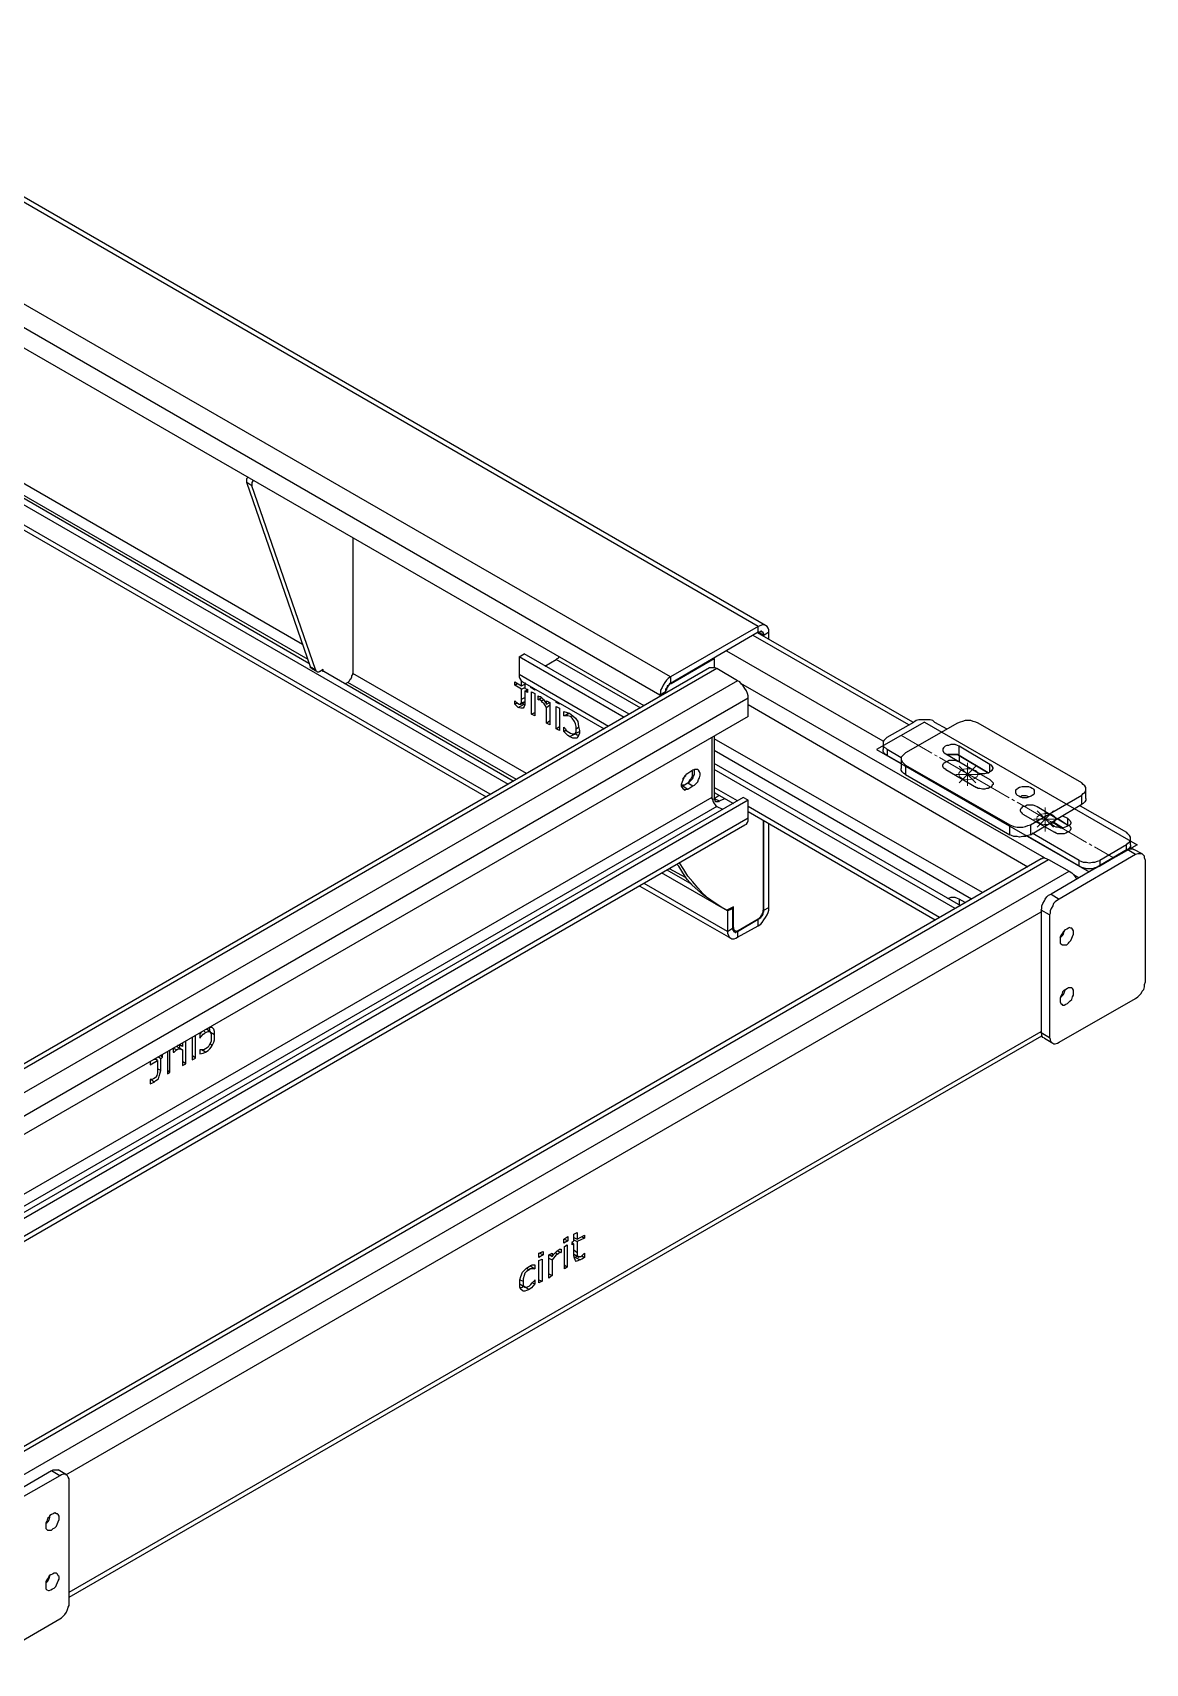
# Model space of a CAD drawing. Header units: millimetres. Extents: x -54 to 6594, y -112 to 3218.
# Drawn here: x 715 to 1190, y -111 to 584 of the extents above; entities that cross this region are included whole.
import ezdxf

# ---------------------------------------------------------------- set-up
doc = ezdxf.new("R2010")
doc.units = ezdxf.units.MM
for name, pattern in [('AI-Linetype-10', [19.05, 15.24, -1.27, 1.27, -1.27]), ('AI-Linetype-3', [19.05, 15.24, -1.27, 1.27, -1.27]), ('AI-Linetype-4', [19.05, 15.24, -1.27, 1.27, -1.27]), ('AI-Linetype-8', [19.05, 15.24, -1.27, 1.27, -1.27]), ('AI-Linetype-9', [19.05, 15.24, -1.27, 1.27, -1.27])]:
    doc.linetypes.add(name, pattern=pattern)

# ---------------------------------------------------------------- blocks, each defined once
blk = doc.blocks.new('LKarkas_iso')
at = {"lineweight": 25}
for points in [[(1024.82, 330.91), (587.02, 583.85)], [(1027.99, 331.26), (590.2, 584.2)], [(982.84, 301.62), (545.04, 554.57)], [(976.14, 297.04), (545.04, 545.75)], [(987.42, 309.39), (633.24, 513.64)], [(918.28, 263.52), (641.7, 422.98)], [(910.52, 259.29), (641.7, 414.51)], [(641.7, 412.4), (908.76, 258.23)], [(833.26, 315.03), (694.97, 395.11)], [(832.91, 316.79), (706.26, 389.82)], [(830.44, 323.14), (708.38, 393.7)], [(806.8, 392.29), (806.8, 392.64), (806.8, 392.99), (806.8, 393.7), (806.8, 394.05), (807.16, 394.41)], [(833.97, 313.62), (806.8, 392.29)], [(808.92, 390.88), (806.8, 392.29)], [(809.27, 393.35), (809.27, 392.99), (808.92, 392.29), (808.92, 391.94), (808.92, 391.23), (808.92, 390.88)], [(836.08, 312.56), (808.92, 390.88)], [(851.96, 368.65), (851.96, 310.8)], [(1024.82, 330.91), (987.42, 309.39)], [(1024.82, 328.44), (987.42, 306.56)], [(1089.02, 288.92), (1022.7, 327.02)], [(1090.79, 289.98), (1024.47, 328.08)], [(1029.41, 328.44), (1029.41, 329.49), (1029.05, 330.2), (1028.7, 330.91), (1027.99, 331.26), (1027.29, 331.61), (1026.58, 331.61), (1025.88, 331.26), (1024.82, 330.91)], [(1024.82, 328.44), (1024.82, 330.91)], [(1027.29, 327.02), (1027.29, 327.73), (1026.94, 328.08), (1026.94, 328.44), (1026.58, 328.44), (1026.23, 328.79), (1025.88, 328.79), (1025.52, 328.44), (1024.82, 328.44)], [(1027.29, 327.02), (1024.82, 328.44)], [(1029.41, 328.44), (1027.29, 327.02)], [(1027.29, 326.67), (1027.29, 327.02)], [(1029.41, 325.26), (1029.41, 328.44)], [(1078.09, 281.87), (1011.41, 320.32)], [(1004.01, 313.27), (553.51, 52.92)], [(834.32, 312.91), (834.32, 313.27), (833.97, 313.27), (833.97, 313.62)], [(833.97, 313.62), (836.08, 312.56)], [(922.87, 317.85), (924.98, 319.26)], [(922.87, 317.85), (922.87, 310.44)], [(967.67, 292.1), (922.87, 317.85)], [(969.79, 293.51), (924.98, 319.26)], [(933.8, 313.97), (938.74, 316.79)], [(938.74, 316.79), (939.09, 317.15), (939.8, 317.5), (939.8, 317.85)], [(974.72, 295.98), (938.74, 316.79)], [(987.78, 306.56), (1006.12, 317.15)], [(1007.18, 312.91), (1006.47, 313.27), (1005.77, 313.27), (1004.71, 313.27), (1004.01, 313.27)], [(1006.12, 317.15), (1006.12, 317.5)], [(1006.12, 317.15), (1006.12, 313.27)], [(1007.18, 312.91), (556.68, 52.56)], [(1016, 307.62), (565.5, 47.62)], [(834.32, 312.91), (836.44, 311.86)], [(836.08, 312.56), (836.08, 312.21), (836.44, 311.86), (836.79, 311.5), (837.14, 311.5), (837.49, 311.5), (837.85, 311.86), (838.2, 311.86)], [(839.26, 312.56), (838.2, 311.86)], [(920.4, 264.94), (838.55, 312.21)], [(839.26, 311.5), (839.26, 312.56)], [(849.84, 306.92), (848.43, 306.21)], [(849.84, 306.92), (850.19, 307.27), (850.55, 307.62), (850.9, 308.33), (851.25, 308.68), (851.61, 309.39), (851.61, 309.74), (851.96, 310.44), (851.96, 310.8)], [(921.81, 265.64), (849.84, 306.92)], [(926.04, 268.11), (851.96, 310.8)], [(921.1, 305.86), (921.1, 307.27)], [(921.1, 307.27), (923.92, 305.51)], [(921.1, 305.86), (922.16, 306.56)], [(960.97, 288.22), (922.87, 310.44)], [(922.87, 310.44), (922.87, 309.39), (923.22, 308.68), (923.57, 307.97), (924.28, 307.27)], [(923.92, 305.51), (923.92, 307.62)], [(923.92, 305.51), (925.34, 306.21)], [(924.28, 307.27), (959.2, 287.16)], [(924.98, 306.21), (925.34, 305.86)], [(925.34, 306.92), (925.34, 304.45)], [(987.42, 309.39), (986.37, 308.68), (985.66, 307.97), (984.96, 306.92), (984.25, 305.86), (983.9, 304.8), (983.19, 303.74), (983.19, 302.68), (982.84, 301.62)], [(987.78, 306.56), (987.07, 306.21), (986.72, 305.86), (986.37, 305.51), (986.01, 304.8), (985.66, 304.45), (985.66, 303.74), (985.31, 303.39), (985.31, 302.68)], [(987.42, 306.56), (987.07, 306.56), (986.72, 305.86), (986.01, 305.51), (986.01, 305.15), (985.66, 304.45), (985.31, 304.09), (985.31, 303.39), (985.31, 303.04)], [(987.42, 309.39), (987.42, 306.56)], [(987.42, 306.56), (987.78, 306.56)], [(1016, 307.62), (1007.18, 312.91)], [(1020.59, 300.21), (1020.59, 301.27), (1020.23, 302.33), (1019.88, 303.39), (1019.17, 304.45), (1018.47, 305.51), (1017.76, 306.21), (1017.06, 307.27), (1016, 307.62)], [(1146.88, 232.13), (1017.41, 306.56)], [(1020.59, 300.21), (569.74, 39.86)], [(923.92, 304.09), (921.1, 305.86)], [(921.1, 297.74), (921.1, 299.16)], [(921.1, 299.16), (921.1, 299.16)], [(921.1, 299.16), (921.81, 298.45), (922.16, 298.1)], [(923.57, 298.1), (923.92, 298.45), (923.92, 298.8), (923.92, 299.86)], [(923.92, 304.09), (925.34, 304.8)], [(923.92, 299.86), (923.92, 304.09)], [(923.92, 299.86), (925.34, 300.57)], [(925.34, 304.45), (926.39, 304.09)], [(925.34, 303.39), (926.39, 303.74)], [(926.39, 302.68), (925.34, 303.39)], [(925.34, 303.39), (925.34, 298.1)], [(926.04, 304.09), (926.04, 303.74)], [(926.39, 304.09), (926.39, 302.68)], [(927.81, 304.8), (927.81, 305.15)], [(927.81, 304.8), (928.51, 304.8)], [(929.57, 303.74), (927.81, 304.8)], [(928.16, 293.51), (928.16, 303.04)], [(928.16, 303.04), (929.57, 302.33)], [(929.57, 304.09), (929.57, 303.74)], [(929.57, 302.33), (929.57, 292.81)], [(930.98, 299.51), (930.98, 301.27)], [(930.98, 301.27), (931.33, 300.92), (932.04, 300.92)], [(930.98, 299.51), (932.39, 300.57)], [(930.98, 299.51), (932.39, 300.57)], [(930.98, 299.51), (930.98, 299.51)], [(932.39, 299.16), (931.69, 299.51), (930.98, 299.51)], [(932.04, 300.92), (932.74, 300.21), (933.45, 299.51), (934.51, 297.74)], [(932.39, 299.16), (933.1, 299.51)], [(934.51, 296.33), (933.45, 298.1), (932.74, 298.45), (932.39, 299.16)], [(934.51, 297.74), (934.51, 299.16)], [(934.51, 299.16), (935.92, 298.45)], [(938.74, 298.45), (938.74, 299.16)], [(985.31, 303.04), (982.84, 301.62)], [(982.84, 301.62), (982.84, 300.92)], [(985.31, 302.68), (985.31, 303.04)], [(985.31, 303.04), (985.31, 302.33)], [(985.31, 302.33), (985.31, 302.68)], [(1020.59, 292.45), (1020.59, 300.21)], [(1020.59, 292.45), (574.32, 34.92)], [(921.1, 297.74), (922.16, 298.45)], [(922.51, 296.33), (921.81, 297.04), (921.1, 297.74)], [(922.16, 298.1), (922.87, 297.74), (923.22, 297.74), (923.57, 297.74), (923.57, 298.1)], [(925.34, 298.1), (925.34, 297.39), (924.98, 296.69), (924.63, 295.98), (923.57, 295.98), (922.51, 296.33)], [(922.51, 296.33), (924.98, 297.74)], [(923.57, 298.1), (925.34, 298.8)], [(923.57, 297.74), (925.34, 298.8)], [(924.28, 298.1), (924.98, 297.74)], [(924.98, 297.74), (925.34, 297.39)], [(928.16, 293.51), (929.57, 294.22)], [(929.57, 292.81), (928.16, 293.51)], [(934.51, 297.74), (935.92, 298.45)], [(934.51, 296.33), (935.92, 297.39)], [(934.51, 289.63), (934.51, 296.33)], [(935.92, 298.45), (935.92, 288.92)], [(938.74, 298.45), (939.09, 298.8)], [(940.15, 297.74), (938.74, 298.45)], [(938.74, 287.16), (938.74, 296.69)], [(938.74, 296.69), (940.15, 295.98)], [(940.15, 298.1), (940.15, 297.74)], [(940.15, 295.98), (940.15, 286.46)], [(941.92, 292.81), (941.92, 294.57)], [(941.92, 294.57), (943.33, 294.22), (944.39, 293.86)], [(941.92, 292.81), (944.03, 293.86)], [(941.92, 292.81), (944.39, 293.86)], [(944.74, 292.45), (943.68, 292.81), (942.97, 292.81), (941.92, 292.81)], [(941.92, 292.81), (941.92, 292.81)], [(944.03, 293.86), (944.39, 293.86)], [(944.39, 293.86), (945.8, 292.81), (946.86, 291.75), (947.91, 290.34), (948.27, 288.22), (948.62, 286.46)], [(944.74, 292.45), (945.8, 292.81)], [(947.21, 287.16), (947.21, 288.22), (946.86, 289.28), (946.5, 290.34), (945.44, 291.75), (944.74, 292.45)], [(1139.82, 228.25), (1020.59, 297.39)], [(934.51, 289.63), (935.92, 290.69)], [(935.92, 288.92), (934.51, 289.63)], [(938.74, 287.16), (940.15, 288.22)], [(940.15, 286.46), (938.74, 287.16)], [(941.92, 286.1), (941.92, 287.87)], [(941.92, 287.87), (941.92, 287.87)], [(941.92, 287.87), (942.62, 287.16), (942.97, 286.46)], [(941.92, 286.1), (942.97, 286.81)], [(944.39, 283.99), (943.68, 284.34), (942.97, 285.04), (941.92, 286.1)], [(942.97, 286.46), (944.03, 285.75), (944.74, 285.4)], [(944.74, 285.4), (945.44, 285.04), (946.15, 285.04), (946.86, 285.4), (947.21, 286.1), (947.21, 287.16)], [(946.5, 285.04), (948.62, 286.1)], [(947.21, 287.16), (948.27, 287.87)], [(948.62, 286.46), (948.62, 285.4), (948.27, 284.34), (947.91, 283.99), (947.56, 283.28)], [(1095.73, 289.98), (1075.27, 278.34)], [(1079.85, 283.63), (1091.14, 289.98)], [(1109.84, 289.63), (1087.61, 276.93)], [(1099.96, 289.98), (1099.26, 290.69), (1098.2, 291.04), (1096.79, 291.04), (1095.73, 291.04), (1094.32, 291.04), (1093.26, 291.04), (1092.2, 290.69), (1091.14, 289.98)], [(1095.73, 289.98), (1186.39, 237.77)], [(1099.96, 289.98), (1105.25, 287.16)], [(1118.66, 289.63), (1117.6, 289.98), (1116.54, 290.34), (1115.48, 290.69), (1114.07, 290.69), (1113.01, 290.69), (1111.96, 290.34), (1110.9, 289.98), (1109.84, 289.63)], [(1162.76, 264.23), (1118.66, 289.63)], [(944.39, 283.99), (946.86, 285.04)], [(947.56, 283.28), (946.86, 283.28), (945.8, 283.28), (944.39, 283.99)], [(946.5, 285.04), (946.86, 285.04)], [(946.86, 285.04), (947.56, 284.69), (948.27, 284.34)], [(1005.06, 283.63), (1005.06, 257.88)], [(1006.12, 283.99), (1006.12, 257.53)], [(1120.42, 217.31), (1006.12, 282.93)], [(1075.27, 278.34), (1165.93, 226.13)], [(1079.85, 283.63), (1079.15, 282.93), (1078.44, 282.22), (1078.09, 281.52), (1078.09, 280.81), (1078.09, 280.11), (1078.44, 279.4), (1079.15, 279.05), (1079.85, 278.34)], [(1078.09, 280.81), (1078.09, 278.34)], [(1079.85, 275.87), (1079.15, 276.22), (1078.44, 276.93), (1078.09, 277.64), (1078.09, 278.34)], [(1079.85, 278.34), (1079.85, 275.87)], [(1085.85, 274.81), (1079.85, 278.34)], [(1110.54, 279.75), (1109.84, 280.11), (1108.78, 280.46), (1107.72, 280.46), (1107.02, 280.46), (1105.96, 280.11), (1105.25, 280.11), (1104.55, 279.75), (1103.84, 279.05), (1103.49, 278.69), (1103.49, 277.99), (1103.84, 277.28), (1104.19, 276.93), (1104.9, 276.58)], [(1110.54, 275.87), (1110.54, 279.75)], [(1123.6, 271.99), (1110.54, 279.75)], [(1115.84, 214.49), (1006.12, 277.99)], [(1111.25, 211.67), (1006.12, 272.34)], [(1085.85, 272.34), (1079.85, 275.87)], [(1087.61, 276.93), (1086.91, 276.22), (1086.2, 275.52), (1085.85, 275.17), (1085.85, 274.46), (1085.85, 273.76), (1086.2, 273.05), (1086.91, 272.34), (1087.61, 271.64)], [(1085.85, 274.46), (1085.85, 270.23)], [(1087.61, 271.64), (1087.61, 267.76)], [(1087.61, 271.64), (1132.06, 246.24)], [(1104.9, 269.87), (1104.19, 270.23), (1103.84, 270.58), (1103.49, 271.29), (1103.49, 271.64), (1103.84, 272.34), (1104.19, 272.7), (1104.9, 273.05), (1105.61, 273.4), (1106.31, 273.76), (1107.02, 273.76), (1108.07, 273.76), (1108.78, 273.76), (1109.84, 273.4), (1110.54, 273.05)], [(1104.9, 276.58), (1117.95, 268.82)], [(1105.61, 276.22), (1105.96, 276.22), (1107.02, 276.22), (1107.72, 276.22), (1108.78, 276.22), (1109.84, 276.22), (1110.54, 275.87)], [(1110.54, 275.87), (1109.84, 276.22), (1108.78, 276.22), (1107.72, 276.22), (1107.02, 276.22), (1105.96, 276.22), (1105.61, 276.22)], [(1110.54, 275.87), (1110.54, 273.05)], [(1110.54, 275.87), (1122.89, 268.46)], [(1122.89, 268.46), (1110.54, 275.87)], [(1110.54, 273.05), (1123.6, 265.64)], [(1117.95, 268.82), (1118.66, 268.46), (1119.72, 268.11), (1120.77, 268.11), (1121.48, 268.11), (1122.54, 268.46), (1123.24, 268.46), (1123.95, 269.17), (1124.66, 269.52), (1125.01, 270.23), (1125.01, 270.58), (1124.66, 271.29), (1124.3, 271.64), (1123.6, 271.99)], [(1123.6, 268.82), (1123.6, 271.99)], [(994.83, 268.11), (994.13, 267.76), (993.42, 267.05), (993.07, 266.35), (992.72, 265.29), (992.36, 264.58), (992.01, 263.52), (992.01, 262.82), (992.36, 262.11), (992.72, 261.76), (993.07, 261.41), (993.42, 261.06), (994.13, 261.41), (994.83, 261.41)], [(993.77, 267.41), (993.42, 266.7), (992.72, 265.99), (992.72, 265.64)], [(996.6, 269.17), (996.6, 268.46), (996.6, 267.76), (996.6, 267.05), (996.24, 265.99), (995.54, 265.29), (995.19, 264.58), (994.48, 263.88), (993.77, 263.52)], [(993.77, 267.41), (993.77, 267.05)], [(994.83, 264.23), (995.54, 264.58), (996.24, 265.29), (996.95, 265.99), (997.3, 267.05), (997.66, 267.76), (997.66, 268.82), (997.66, 269.52), (997.66, 269.87)], [(996.95, 269.52), (994.83, 268.11)], [(996.95, 262.82), (997.66, 263.17), (998.36, 263.88), (999.07, 264.58), (999.42, 265.64), (999.77, 266.35), (1000.12, 267.41), (1000.12, 268.11), (999.77, 268.82), (999.42, 269.52), (999.07, 269.87), (998.36, 269.87), (997.66, 269.87), (996.95, 269.52)], [(1108.78, 210.61), (1006.12, 269.87)], [(1087.61, 267.76), (1086.91, 268.11), (1086.2, 268.82), (1085.85, 269.52), (1085.85, 270.23)], [(1087.61, 267.76), (1132.06, 242.01)], [(1104.9, 269.87), (1117.95, 262.11)], [(1123.6, 265.64), (1124.3, 264.94), (1124.66, 264.58), (1125.01, 264.23), (1125.01, 263.52), (1124.66, 263.17), (1124.3, 262.47), (1123.6, 262.11), (1122.89, 261.76), (1122.19, 261.76), (1121.48, 261.41), (1120.42, 261.41), (1119.36, 261.76), (1118.66, 261.76), (1117.95, 262.11)], [(1005.06, 257.88), (596.55, 22.22)], [(1018.47, 257.88), (603.25, 18.34)], [(993.77, 263.52), (993.07, 263.17), (992.36, 263.17), (992.01, 263.17)], [(992.01, 262.47), (992.72, 262.82)], [(992.72, 262.82), (994.83, 264.23)], [(992.72, 262.82), (994.83, 261.41)], [(994.83, 264.23), (996.95, 262.82)], [(994.83, 261.41), (996.95, 262.82)], [(1005.06, 257.88), (1005.06, 257.53), (1005.42, 256.82), (1005.42, 256.47), (1005.77, 255.76), (1006.12, 255.41), (1006.47, 254.71), (1006.83, 254.35), (1007.18, 254)], [(1016, 256.47), (1006.12, 262.11)], [(1006.12, 260), (1014.24, 255.41)], [(1006.12, 257.53), (1008.24, 258.94)], [(1006.12, 257.53), (1008.24, 256.47)], [(1008.24, 256.47), (1007.89, 256.12), (1007.53, 256.12), (1007.18, 256.12), (1006.83, 256.12), (1006.47, 256.47), (1006.47, 256.82), (1006.12, 257.17), (1006.12, 257.53)], [(1008.24, 256.47), (1010.71, 257.53)], [(1020.59, 256.82), (1018.47, 257.88)], [(1135.59, 261.76), (1135.24, 261.41), (1134.53, 261.06), (1134.53, 260.35), (1134.53, 260), (1134.89, 259.29), (1135.24, 258.94), (1135.94, 258.59), (1136.65, 258.23), (1137.36, 257.88), (1138.41, 257.88), (1139.47, 257.88), (1140.18, 258.23), (1141.24, 258.59), (1141.59, 258.94), (1142.29, 259.29), (1142.65, 259.64), (1142.65, 260.35), (1142.65, 261.06), (1142.29, 261.41), (1141.59, 261.76), (1140.88, 262.11), (1140.18, 262.47), (1139.12, 262.47), (1138.06, 262.47), (1137.36, 262.47), (1136.3, 262.11), (1135.59, 261.76)], [(1140.53, 258.23), (1140.18, 258.23), (1139.12, 258.59), (1138.06, 258.59), (1137.36, 258.59), (1136.65, 258.23)], [(1140.88, 246.24), (1162.76, 258.94)], [(1162.76, 258.94), (1163.46, 259.64), (1164.17, 260), (1164.52, 260.7), (1164.52, 261.41), (1164.52, 262.11), (1164.17, 262.82), (1163.46, 263.52), (1162.76, 264.23)], [(1162.76, 255.06), (1162.76, 258.94)], [(1164.52, 257.53), (1164.52, 256.82), (1164.17, 256.12), (1163.46, 255.41), (1162.76, 255.06)], [(1164.52, 257.53), (1164.52, 261.41)], [(1007.18, 254), (601.13, 19.76)], [(1020.59, 256.82), (605.37, 16.93)], [(1007.18, 254), (1009.65, 252.94)], [(1020.59, 249.06), (1020.59, 256.82)], [(1102.08, 206.73), (1020.59, 254)], [(1020.59, 251.88), (1100.31, 205.67)], [(1137.71, 250.82), (1137.36, 251.18), (1137, 251.53), (1136.65, 252.24), (1136.65, 252.59), (1137, 253.29), (1137.36, 253.65), (1137.71, 254), (1138.77, 254.35), (1139.47, 254.71), (1140.18, 254.71), (1141.24, 254.71), (1141.94, 254.71), (1143, 254.35), (1143.71, 254)], [(1137.71, 250.82), (1151.11, 243.06)], [(1140.88, 242.01), (1162.76, 255.06)], [(1143.71, 254), (1156.76, 246.24)], [(1162.05, 254.35), (1181.81, 243.06)], [(1020.59, 249.06), (613.83, 14.11)], [(618.07, 14.46), (1019.17, 246.24)], [(1019.17, 246.24), (1019.17, 246.24), (1019.88, 246.59), (1020.23, 247.3), (1020.59, 248), (1020.59, 249.06)], [(1026.94, 248), (1026.94, 209.9)], [(1027.29, 209.9), (1027.29, 248)], [(1029.41, 210.96), (1029.41, 246.59)], [(1132.06, 242.01), (1132.06, 246.24)], [(1132.06, 246.24), (1132.77, 245.89), (1133.83, 245.53), (1135.24, 245.18), (1136.3, 245.18), (1137.71, 245.18), (1138.77, 245.53), (1139.82, 245.89), (1140.88, 246.24)], [(1140.88, 246.24), (1140.88, 242.01)], [(1151.11, 245.53), (1149, 246.94)], [(1150.41, 247.65), (1154.99, 244.83)], [(1156.76, 249.06), (1157.46, 248.36), (1157.82, 248), (1158.17, 247.3), (1158.17, 246.94), (1157.82, 246.24), (1157.11, 245.89), (1156.41, 245.53), (1155.7, 245.18), (1154.64, 244.83), (1153.94, 244.83), (1152.88, 245.18), (1151.82, 245.18), (1151.11, 245.53)], [(1156.76, 246.24), (1157.46, 245.89), (1157.82, 245.53), (1158.17, 244.83), (1158.17, 244.47), (1157.82, 243.77), (1157.46, 243.42), (1156.76, 243.06), (1156.05, 242.71), (1155.35, 242.36), (1154.64, 242.36), (1153.58, 242.36), (1152.52, 242.36), (1151.82, 242.71), (1151.11, 243.06)], [(1152.52, 249.06), (1156.76, 246.24)], [(1152.52, 249.06), (1156.76, 246.24)], [(1154.64, 250.12), (1156.76, 249.06)], [(1156.76, 249.06), (1156.76, 246.24)], [(1156.76, 246.24), (1156.76, 245.53)], [(1156.76, 246.24), (1157.46, 245.89)], [(1156.76, 246.24), (1157.46, 245.89)], [(1140.88, 242.01), (1139.82, 241.65), (1138.77, 241.3), (1137.71, 241.3), (1136.3, 240.95), (1135.24, 241.3), (1133.83, 241.3), (1132.77, 241.65), (1132.06, 242.01)], [(1161.7, 228.6), (1139.12, 241.65)], [(1161.7, 231.07), (1141.59, 242.71)], [(1186.39, 237.77), (1165.93, 226.13)], [(1181.81, 237.77), (1170.52, 231.07)], [(1181.81, 237.77), (1182.51, 238.48), (1183.22, 238.83), (1183.57, 239.54), (1183.57, 240.24), (1183.57, 240.95), (1183.22, 241.65), (1182.51, 242.36), (1181.81, 243.06)], [(1183.57, 237.77), (1183.57, 237.07), (1183.22, 236.36), (1182.51, 235.66), (1181.81, 235.3)], [(1181.81, 235.3), (1181.81, 237.77)], [(1184.27, 236.01), (1183.22, 236.71)], [(1183.57, 237.77), (1183.57, 240.24)], [(1145.47, 231.77), (694.97, -28.58)], [(697.79, -28.93), (1148.64, 231.42)], [(1011.41, 209.9), (1008.94, 211.31), (1006.12, 213.08), (1003.65, 214.84), (1001.18, 216.96), (999.07, 219.43), (996.95, 221.9), (994.83, 224.37), (993.07, 227.19), (991.31, 230.01)], [(1145.47, 231.77), (1146.17, 232.13), (1146.88, 232.13), (1147.94, 231.77), (1148.64, 231.42)], [(1148.64, 231.42), (1157.46, 226.48)], [(1182.16, 235.66), (1149.7, 216.61)], [(1185.69, 233.54), (1153.23, 214.49)], [(1161.7, 228.6), (1161.7, 231.07)], [(1161.7, 231.07), (1162.4, 230.72), (1163.46, 230.36), (1164.87, 230.36), (1165.93, 230.01), (1167.34, 230.36), (1168.4, 230.36), (1169.46, 230.72), (1170.52, 231.07)], [(1181.81, 235.3), (1170.52, 228.6)], [(1181.81, 235.3), (1170.52, 228.6)], [(1170.52, 231.07), (1170.52, 228.6)], [(1182.16, 235.66), (1183.22, 236.01), (1183.92, 236.01), (1184.63, 236.01), (1184.98, 235.66)], [(1185.69, 233.54), (1182.16, 235.66)], [(1188.51, 233.89), (1184.98, 235.66)], [(1189.92, 231.07), (1189.57, 232.13), (1189.57, 232.83), (1189.21, 233.19), (1188.51, 233.89), (1188.16, 233.89), (1187.45, 233.89), (1186.74, 233.89), (1185.69, 233.54)], [(1189.92, 179.21), (1189.92, 231.07)], [(706.61, -33.87), (1157.46, 226.48)], [(1011.77, 209.55), (983.54, 225.78)], [(996.6, 220.84), (986.01, 226.84)], [(994.13, 223.66), (987.07, 227.54)], [(1006.83, 212.37), (1006.47, 212.72), (1004.01, 214.49), (1001.54, 216.25), (999.07, 218.37), (996.6, 220.49), (994.48, 222.96), (992.72, 225.78), (990.95, 228.6), (990.25, 229.31)], [(1157.46, 226.48), (1158.52, 225.78), (1159.23, 225.07), (1159.93, 224.01), (1160.64, 222.96)], [(1161.7, 223.66), (1159.58, 224.72)], [(1170.52, 228.6), (1169.46, 228.25), (1168.4, 227.89), (1167.34, 227.54), (1165.93, 227.54), (1164.87, 227.54), (1163.46, 227.89), (1162.4, 228.25), (1161.7, 228.6)], [(974.37, 220.13), (1013.18, 197.91)], [(1011.77, 200.73), (976.14, 221.19)], [(1145.47, 209.9), (1145.82, 210.61), (1145.82, 211.67), (1146.17, 212.72), (1146.88, 213.78), (1147.23, 214.49), (1147.94, 215.55), (1148.64, 216.25), (1149.7, 216.61)], [(1149.7, 216.61), (1153.23, 214.49)], [(729.54, -31.04), (1145.47, 209.2)], [(1006.83, 212.37), (1008.94, 211.31)], [(1014.24, 211.31), (1011.41, 209.9)], [(1011.77, 209.55), (1013.88, 210.61)], [(1011.77, 209.55), (1011.77, 200.73)], [(1013.88, 210.61), (1013.53, 210.96)], [(1013.88, 210.61), (1013.88, 202.14)], [(1014.24, 202.49), (1014.24, 211.31)], [(1024.82, 203.2), (1025.88, 203.91), (1026.58, 204.61), (1027.29, 205.67), (1027.99, 206.73), (1028.7, 207.79), (1029.05, 208.84), (1029.41, 209.9), (1029.41, 210.96)], [(1024.82, 206.02), (1025.17, 206.37), (1025.52, 206.73), (1025.88, 207.08), (1026.23, 207.79), (1026.58, 208.14), (1026.94, 208.84), (1026.94, 209.2), (1026.94, 209.9)], [(1024.82, 206.02), (1025.52, 206.37), (1025.88, 206.73), (1026.23, 207.08), (1026.58, 207.43), (1026.94, 208.14), (1026.94, 208.84), (1027.29, 209.2), (1027.29, 209.9)], [(1027.29, 209.9), (1026.94, 209.9)], [(1027.29, 209.9), (1029.41, 210.96)], [(1110.54, 214.49), (1109.84, 214.84), (1108.78, 215.19), (1107.72, 215.19), (1107.02, 215.19), (1105.96, 214.84), (1105.61, 214.84)], [(1110.54, 214.49), (1110.54, 212.02)], [(1113.01, 213.08), (1110.54, 214.49)], [(1145.47, 209.9), (1145.47, 157.69)], [(1149, 207.79), (1145.47, 209.9)], [(1153.23, 214.49), (1152.52, 214.14), (1151.47, 213.43), (1150.76, 212.72), (1150.41, 211.67), (1149.7, 210.61), (1149.35, 209.55), (1149.35, 208.49), (1149, 207.79)], [(1011.77, 200.73), (1013.88, 202.14)], [(1013.88, 202.49), (1014.24, 202.49)], [(1013.88, 202.14), (1013.88, 201.79), (1014.24, 201.08), (1014.24, 200.73), (1014.59, 200.73), (1014.94, 200.38), (1015.29, 200.38), (1015.65, 200.73), (1016, 200.73)], [(1014.24, 202.49), (1014.24, 202.14), (1014.24, 201.44), (1014.59, 201.44), (1014.94, 201.08), (1015.29, 201.08), (1015.65, 200.73), (1016, 201.08), (1016.35, 201.08)], [(1016, 200.73), (1024.82, 206.02)], [(1016, 198.26), (1024.82, 203.2)], [(1024.82, 206.02), (1016.35, 201.08)], [(1024.82, 206.02), (1024.82, 206.02)], [(1024.82, 203.2), (1024.82, 206.02)], [(1149, 207.79), (1149, 155.57)], [(1159.23, 200.38), (1159.23, 201.08), (1158.87, 201.79), (1158.52, 202.14), (1158.17, 202.14), (1157.46, 202.49), (1157.11, 202.14), (1156.41, 201.79), (1155.7, 201.44), (1154.99, 200.73), (1154.64, 200.02), (1153.94, 198.97), (1153.58, 198.26), (1153.58, 197.56), (1153.58, 196.5), (1153.58, 195.79), (1153.94, 195.44), (1154.64, 195.09), (1154.99, 195.09), (1155.7, 195.09), (1156.41, 195.09), (1157.11, 195.79), (1157.46, 196.14), (1158.17, 196.85), (1158.52, 197.91), (1158.87, 198.61), (1159.23, 199.67), (1159.23, 200.38)], [(1011.77, 200.73), (1011.77, 200.02), (1012.12, 198.97), (1012.47, 198.26), (1013.18, 197.91), (1013.53, 197.56), (1014.59, 197.56), (1015.29, 197.91), (1016, 198.26)], [(1013.88, 201.44), (1014.94, 201.08)], [(1016, 200.73), (1016, 201.08)], [(1016, 200.73), (1016, 198.26)], [(1153.58, 197.91), (1153.94, 198.26), (1154.64, 198.97), (1154.99, 199.67), (1155.35, 200.73), (1155.7, 201.44)], [(1153.94, 198.26), (1153.58, 198.26)], [(1153.58, 171.45), (1153.58, 170.74), (1153.94, 170.04), (1154.29, 169.69), (1154.64, 169.33), (1155.35, 169.33), (1156.05, 169.69), (1156.76, 170.04), (1157.11, 170.39), (1157.82, 171.1), (1158.52, 171.8), (1158.87, 172.86), (1159.23, 173.57), (1159.23, 174.27), (1159.23, 175.33), (1159.23, 175.68), (1158.87, 176.39), (1158.52, 176.74), (1157.82, 176.74), (1157.11, 176.74), (1156.76, 176.39), (1156.05, 176.04), (1155.35, 175.68), (1154.64, 174.98), (1154.29, 173.92), (1153.94, 173.21), (1153.58, 172.16), (1153.58, 171.45)], [(1153.58, 172.51), (1153.58, 172.51), (1154.29, 173.21), (1154.99, 173.92), (1155.35, 174.62), (1155.7, 175.68), (1155.7, 176.04)], [(1185.69, 172.16), (1186.74, 172.86), (1187.45, 173.57), (1188.16, 174.27), (1188.51, 175.33), (1189.21, 176.04), (1189.57, 177.09), (1189.57, 178.15), (1189.92, 179.21)], [(1153.23, 153.46), (1185.69, 172.16)], [(1153.94, 172.51), (1153.58, 172.51)], [(730.96, -81.14), (1145.47, 158.04)], [(730.96, -83.26), (1145.82, 156.28)], [(779.29, 153.11), (779.29, 151.69)], [(780.7, 144.29), (780.7, 153.81)], [(783.52, 155.57), (783.52, 146.05)], [(784.93, 146.76), (784.93, 156.28)], [(786.69, 155.22), (788.11, 156.99), (788.81, 157.34), (789.16, 157.69)], [(787.4, 157.69), (786.69, 156.99)], [(786.69, 156.99), (786.69, 155.22)], [(786.69, 155.22), (786.69, 155.22)], [(786.69, 155.22), (786.69, 155.22)], [(789.16, 157.69), (788.46, 158.4)], [(789.16, 157.69), (790.22, 158.04), (790.93, 158.04), (791.28, 157.69), (791.63, 156.99), (791.63, 155.57)], [(791.63, 155.57), (791.63, 154.87), (791.63, 153.81), (790.93, 152.75), (790.22, 151.34), (789.16, 150.64)], [(790.93, 158.04), (789.52, 159.1)], [(790.93, 158.04), (790.93, 159.1), (790.57, 159.81)], [(793.04, 156.63), (793.04, 158.04), (792.69, 159.1), (791.99, 159.81), (790.93, 159.81)], [(793.04, 156.63), (791.28, 157.69)], [(791.99, 152.05), (792.69, 153.46), (793.04, 154.52), (793.04, 156.63)], [(1146.88, 155.22), (1146.88, 155.22), (1146.17, 155.57), (1145.82, 156.28), (1145.82, 156.99), (1145.47, 157.69)], [(1145.47, 157.69), (1149, 155.57)], [(1146.88, 155.22), (1150.41, 153.11)], [(1149, 155.57), (1149.35, 154.87), (1149.35, 154.16), (1149.7, 153.46), (1150.41, 153.11), (1150.76, 152.75), (1151.47, 152.75), (1152.52, 153.11), (1153.23, 153.46)], [(767.64, 146.05), (767.64, 146.4)], [(768.7, 145.7), (767.64, 146.4)], [(770.11, 146.4), (769.06, 147.11)], [(770.82, 147.11), (769.76, 147.81)], [(770.11, 146.4), (770.82, 147.11)], [(770.11, 141.46), (770.11, 146.4)], [(770.82, 147.11), (770.82, 148.17)], [(772.94, 149.22), (772.94, 140.05)], [(773.99, 140.76), (773.99, 150.28)], [(776.82, 150.28), (775.41, 150.99)], [(775.41, 150.99), (775.41, 149.22)], [(775.76, 150.99), (775.41, 150.99)], [(775.76, 149.22), (775.41, 149.22)], [(775.41, 149.22), (775.76, 149.22)], [(775.76, 149.22), (776.46, 149.93), (776.82, 150.28)], [(776.82, 151.69), (776.82, 151.69)], [(779.29, 150.28), (776.82, 151.69)], [(776.82, 150.28), (777.52, 150.64), (778.23, 150.64), (779.29, 150.28)], [(779.29, 151.69), (778.58, 152.05), (777.87, 152.05), (777.17, 152.05)], [(778.23, 150.99), (778.23, 152.05)], [(779.29, 150.28), (779.29, 143.58)], [(784.93, 146.76), (783.52, 147.81)], [(783.52, 146.05), (784.93, 146.76)], [(786.69, 150.28), (786.69, 150.28)], [(786.69, 150.28), (786.69, 148.52)], [(786.69, 150.28), (786.69, 150.28)], [(787.75, 150.28), (787.05, 150.28), (786.69, 150.28)], [(786.69, 148.52), (788.11, 148.87), (789.16, 149.22)], [(789.16, 149.22), (787.4, 150.28)], [(789.16, 150.64), (788.46, 150.28), (787.75, 150.28)], [(789.16, 149.22), (790.22, 149.93), (790.93, 150.64), (791.63, 151.34), (791.99, 152.05)], [(791.99, 152.05), (790.93, 152.75)], [(765.53, 143.93), (768.7, 145.7)], [(765.53, 145.34), (765.53, 143.93)], [(768.35, 139.35), (768, 138.64), (767.64, 138.29), (766.94, 137.94)], [(767.29, 136.52), (768, 137.23), (769.06, 137.94), (769.41, 138.99), (769.76, 140.41), (770.11, 141.46)], [(768.7, 141.46), (768.7, 140.41), (768.35, 139.35)], [(768.7, 145.7), (768.7, 141.46)], [(770.11, 141.46), (768.7, 142.17)], [(773.99, 140.76), (772.94, 141.46)], [(772.94, 140.05), (773.99, 140.76)], [(780.7, 144.29), (779.29, 145.34)], [(779.29, 143.58), (780.7, 144.29)], [(765.53, 137.58), (765.53, 135.82)], [(765.88, 137.58), (765.53, 137.58)], [(765.53, 135.82), (766.59, 136.17), (767.29, 136.52)], [(766.94, 137.94), (766.23, 137.58), (765.88, 137.58)], [(767.29, 136.52), (765.88, 137.58)], [(941.92, 69.5), (943.68, 70.56)], [(943.68, 70.56), (943.68, 68.79)], [(946.15, 71.61), (947.56, 72.32)], [(946.15, 68.79), (946.15, 71.61)], [(946.5, 70.2), (946.15, 69.85)], [(946.15, 70.2), (947.56, 69.5)], [(947.56, 72.32), (947.56, 69.5)], [(947.56, 69.5), (950.74, 71.26)], [(950.74, 69.85), (947.56, 68.44)], [(949.68, 70.56), (950.74, 69.85)], [(950.74, 71.26), (950.74, 69.85)], [(931.33, 63.5), (933.1, 64.21)], [(931.33, 61.74), (931.33, 63.5)], [(933.1, 62.79), (931.33, 61.74)], [(931.69, 63.5), (933.1, 62.79)], [(933.1, 64.21), (933.1, 62.79)], [(935.57, 62.79), (936.98, 63.5)], [(935.57, 52.92), (935.57, 62.79)], [(935.92, 62.79), (936.98, 62.09)], [(936.98, 62.09), (937.68, 63.15), (938.39, 63.85), (939.09, 64.56), (939.8, 64.91)], [(936.98, 63.5), (936.98, 62.09)], [(939.45, 63.15), (938.74, 62.79), (938.04, 62.09), (936.98, 60.68)], [(938.39, 63.85), (939.45, 63.15)], [(939.09, 64.56), (940.86, 63.85)], [(939.09, 64.56), (940.51, 63.85)], [(940.51, 63.85), (939.8, 63.5), (939.45, 63.15)], [(939.8, 64.91), (940.15, 65.26), (940.86, 65.26)], [(940.86, 63.85), (940.51, 63.85)], [(940.86, 65.26), (940.86, 63.85)], [(941.92, 67.73), (941.92, 69.5)], [(943.68, 68.79), (941.92, 67.73)], [(942.27, 69.5), (943.68, 68.79)], [(942.27, 66.32), (943.33, 67.03)], [(942.27, 56.8), (942.27, 66.32)], [(943.33, 67.03), (943.33, 57.5)], [(945.44, 68.09), (946.15, 68.79)], [(945.44, 68.44), (945.44, 68.09)], [(945.44, 68.09), (946.15, 67.38)], [(945.44, 68.09), (945.44, 68.09)], [(945.44, 67.03), (945.44, 68.09)], [(946.15, 67.38), (945.44, 67.03)], [(946.15, 69.14), (947.56, 68.44)], [(946.15, 62.44), (946.15, 67.38)], [(946.15, 64.91), (947.56, 63.85)], [(946.15, 63.15), (947.91, 62.09)], [(946.15, 63.15), (948.27, 62.09)], [(947.56, 68.44), (947.56, 63.85)], [(947.56, 63.85), (947.56, 62.79), (947.91, 62.09)], [(949.32, 62.09), (950.03, 62.79), (950.38, 63.15)], [(950.38, 63.15), (950.74, 63.5)], [(950.74, 63.5), (950.74, 61.74)], [(923.22, 50.8), (923.22, 52.21), (923.57, 53.62), (924.28, 55.39), (925.34, 56.44), (926.04, 57.15), (927.1, 57.86)], [(927.1, 56.44), (926.04, 55.74), (925.34, 55.03), (924.98, 53.97), (924.63, 52.56), (924.63, 51.51)], [(926.04, 57.15), (927.1, 56.44)], [(927.1, 57.86), (928.51, 58.56), (929.57, 58.56)], [(929.57, 56.8), (928.16, 56.8), (927.45, 56.8), (927.1, 56.44)], [(927.45, 58.21), (927.45, 58.21)], [(927.45, 58.21), (929.57, 56.8)], [(927.45, 58.21), (929.57, 56.8)], [(929.57, 58.56), (929.57, 56.8)], [(929.57, 56.8), (929.57, 56.8)], [(931.33, 60.32), (932.74, 61.03)], [(931.33, 50.8), (931.33, 60.32)], [(932.74, 61.03), (932.74, 51.51)], [(935.57, 61.38), (936.98, 60.68)], [(936.98, 60.68), (936.98, 53.97)], [(942.27, 58.56), (943.33, 57.5)], [(943.33, 57.5), (942.27, 56.8)], [(948.97, 60.68), (948.27, 60.32), (947.21, 59.97), (946.86, 60.32), (946.5, 61.38), (946.15, 62.44)], [(946.86, 61.74), (946.5, 61.74)], [(947.56, 62.44), (946.86, 61.74)], [(946.86, 61.74), (948.97, 60.68)], [(947.91, 62.09), (948.27, 61.74), (948.62, 62.09), (949.32, 62.09)], [(950.74, 61.74), (949.68, 61.03), (948.97, 60.68)], [(949.68, 62.44), (950.74, 61.74)], [(923.22, 52.21), (924.63, 51.51)], [(924.28, 47.62), (923.57, 47.98), (923.22, 49.04), (923.22, 50.8)], [(923.22, 50.45), (925.34, 49.04)], [(924.98, 49.39), (923.92, 48.68), (923.22, 48.68)], [(924.63, 51.51), (924.63, 50.45), (924.63, 49.74), (925.34, 49.04), (926.04, 49.04), (927.1, 49.39)], [(924.98, 49.39), (924.98, 49.39)], [(924.98, 49.39), (927.1, 47.98)], [(927.1, 49.39), (927.81, 50.09), (928.51, 50.8)], [(929.57, 50.45), (928.16, 48.68), (927.1, 47.98)], [(928.51, 50.8), (929.22, 51.51), (929.57, 51.86)], [(928.51, 50.8), (929.57, 50.45)], [(929.57, 51.86), (929.57, 52.21)], [(929.57, 52.21), (929.57, 50.45)], [(931.33, 52.21), (932.74, 51.51)], [(932.74, 51.51), (931.33, 50.8)], [(935.57, 54.68), (936.98, 53.97)], [(936.98, 53.97), (935.57, 52.92)], [(927.1, 47.98), (926.04, 47.62), (925.34, 47.27), (924.63, 47.27), (924.28, 47.62)], [(723.55, -29.28), (690.74, -48.33)], [(727.07, -31.4), (694.27, -50.09)], [(723.55, -29.28), (724.25, -28.93), (724.96, -28.93), (725.66, -28.93), (726.37, -28.93)], [(727.07, -31.4), (723.55, -29.28)], [(729.9, -31.04), (726.37, -28.93)], [(730.96, -33.51), (730.96, -32.81), (730.6, -32.1), (730.25, -31.4), (729.9, -31.04), (729.19, -30.69), (728.49, -30.69), (727.78, -31.04), (727.07, -31.4)], [(730.96, -85.73), (730.96, -33.51)], [(726.72, -49.39), (726.72, -48.68), (726.37, -47.98), (726.02, -47.62), (725.66, -47.62), (724.96, -47.27), (724.25, -47.62), (723.55, -47.98), (722.84, -48.33), (722.49, -49.04), (721.78, -49.74), (721.43, -50.8), (721.08, -51.51), (721.08, -52.21), (721.08, -53.27), (721.08, -53.98), (721.43, -54.33), (721.78, -54.68), (722.49, -54.68), (722.84, -54.68), (723.55, -54.68), (724.25, -53.98), (724.96, -53.62), (725.66, -52.92), (726.02, -51.86), (726.37, -51.15), (726.72, -50.09), (726.72, -49.39)], [(721.08, -51.86), (721.43, -51.51), (722.14, -50.8), (722.49, -50.09), (722.84, -49.04), (722.84, -48.33)], [(721.08, -51.51), (721.08, -51.51)], [(721.08, -78.32), (721.08, -79.02), (721.08, -79.73), (721.43, -80.08), (722.14, -80.43), (722.49, -80.43), (723.19, -80.08), (723.9, -79.73), (724.61, -79.37), (725.31, -78.67), (725.66, -77.96), (726.02, -76.91), (726.37, -76.2), (726.72, -75.49), (726.72, -74.44), (726.37, -74.08), (726.02, -73.38), (725.66, -73.03), (725.31, -73.03), (724.61, -73.03), (723.9, -73.38), (723.19, -73.73), (722.49, -74.08), (722.14, -74.79), (721.43, -75.85), (721.08, -76.55), (721.08, -77.61), (721.08, -78.32)], [(721.08, -77.26), (721.08, -77.26), (721.78, -76.55), (722.14, -75.85), (722.49, -75.14), (722.84, -74.08), (722.84, -73.73)], [(721.08, -77.26), (721.08, -77.26)], [(727.07, -92.43), (727.78, -92.08), (728.49, -91.37), (729.19, -90.66), (729.9, -89.61), (730.25, -88.55), (730.6, -87.49), (730.96, -86.78), (730.96, -85.73)], [(694.27, -111.48), (727.07, -92.43)]]:
    blk.add_lwpolyline(points, dxfattribs=at)
at = {"linetype": 'AI-Linetype-10', "lineweight": 18}
blk.add_lwpolyline([(1085.69, 284.43), (1176.29, 232.13)], dxfattribs=at)
at = {"linetype": 'AI-Linetype-8', "lineweight": 18}
blk.add_lwpolyline([(1107.79, 271.68), (1121.04, 264.02)], dxfattribs=at)
at = {"lineweight": 18}
for points in [[(1114.07, 262.82), (1114.07, 272.7)], [(1119.36, 267.76), (1109.13, 267.76)], [(1110.54, 264.23), (1117.6, 271.29)], [(1110.54, 271.29), (1117.6, 264.23)], [(1143.71, 245.18), (1150.76, 252.24)], [(1143.71, 252.24), (1150.76, 245.18)], [(1147.23, 243.42), (1147.23, 253.65)], [(1152.52, 248.71), (1142.29, 248.71)]]:
    blk.add_lwpolyline(points, dxfattribs=at)
at = {"linetype": 'AI-Linetype-3', "lineweight": 18}
blk.add_lwpolyline([(1116.32, 265.78), (1115.48, 265.59), (1114.58, 265.51), (1113.67, 265.54), (1112.8, 265.7), (1112.01, 265.96), (1111.34, 266.32), (1110.83, 266.75), (1110.5, 267.24), (1110.36, 267.76), (1110.42, 268.28), (1110.69, 268.78), (1111.14, 269.24), (1111.76, 269.63), (1112.51, 269.92), (1113.36, 270.12), (1114.25, 270.19), (1115.16, 270.16), (1116.03, 270), (1116.82, 269.74), (1117.49, 269.39), (1118, 268.95), (1118.34, 268.47), (1118.48, 267.94), (1118.41, 267.42), (1118.14, 266.92), (1117.69, 266.46), (1117.08, 266.08), (1116.32, 265.78)], dxfattribs=at)
at = {"linetype": 'AI-Linetype-9', "lineweight": 18}
blk.add_lwpolyline([(1140.93, 252.54), (1154.19, 244.89)], dxfattribs=at)
at = {"linetype": 'AI-Linetype-4', "lineweight": 18}
blk.add_lwpolyline([(1149.47, 246.65), (1148.62, 246.45), (1147.72, 246.37), (1146.82, 246.41), (1145.95, 246.56), (1145.16, 246.83), (1144.49, 247.18), (1143.98, 247.62), (1143.64, 248.1), (1143.5, 248.62), (1143.57, 249.15), (1143.84, 249.65), (1144.29, 250.1), (1144.9, 250.49), (1145.66, 250.79), (1146.5, 250.98), (1147.4, 251.06), (1148.31, 251.02), (1149.18, 250.87), (1149.97, 250.61), (1150.63, 250.25), (1151.15, 249.82), (1151.48, 249.33), (1151.62, 248.81), (1151.55, 248.29), (1151.29, 247.79), (1150.84, 247.33), (1150.22, 246.94), (1149.47, 246.65)], dxfattribs=at)

msp = doc.modelspace()

# ---------------------------------------------------------------- block references
msp.add_blockref('LKarkas_iso', (0, 0))

doc.saveas('drawing.dxf')
